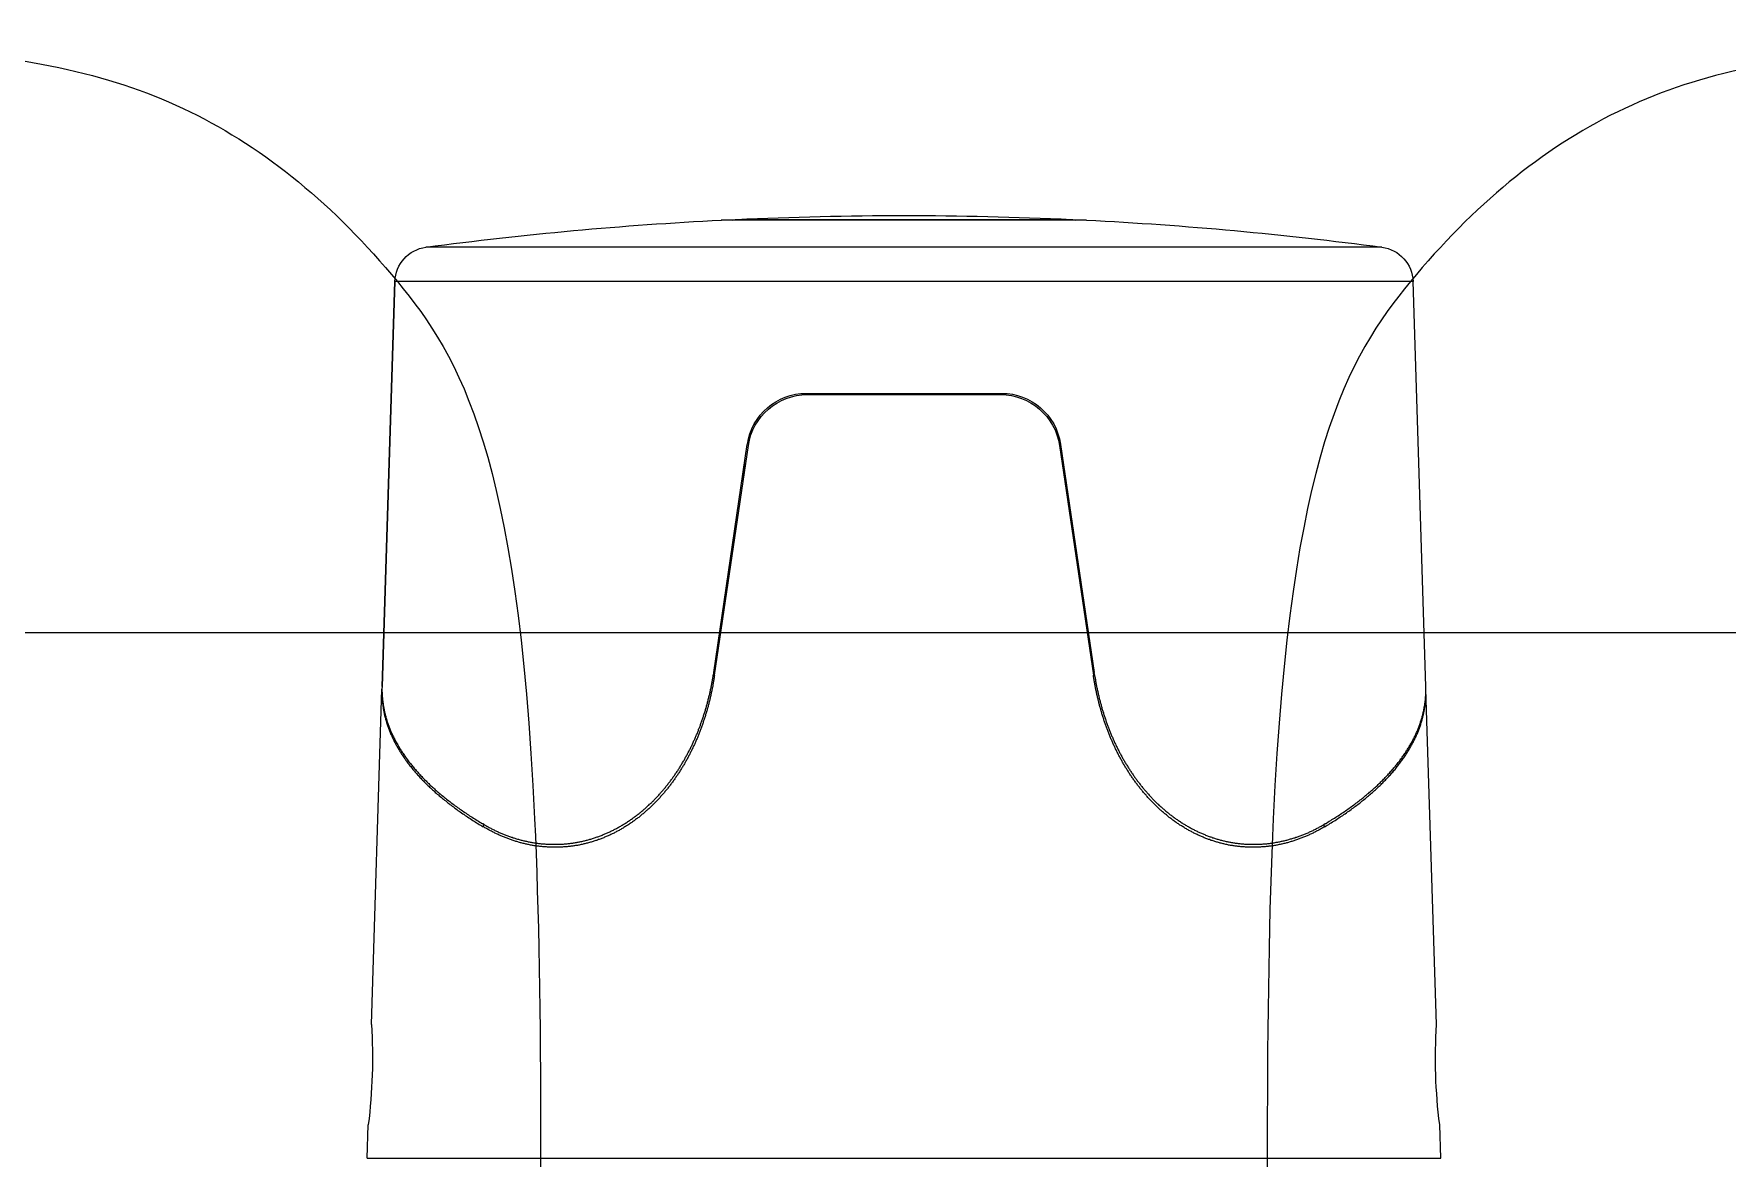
# Model space of a CAD drawing. Header units: millimetres. Extents: x 2213 to 82676, y 1050 to 28650.
# Drawn here: x 32408.5 to 32554.2, y 3542.2 to 3638.9 of the extents above; entities that cross this region are included whole.
import ezdxf

# ---------------------------------------------------------------- set-up
doc = ezdxf.new("R2010")
doc.units = ezdxf.units.MM
doc.header["$LTSCALE"] = 200
doc.linetypes.add('DASHED', pattern=[0.75, 0.5, -0.25])
doc.layers.add('01HAT', color=8, linetype='Continuous')
doc.layers.add('A-FIX', color=5, linetype='Continuous')

# ---------------------------------------------------------------- blocks, each defined once
blk = doc.blocks.new('대변기 정면도')
at = {"linetype": 'Continuous'}
for p, q in [((14968.25, 31435.65), (14999.68, 31435.65)), ((14998.38, 31435.71), (14969.54, 31435.71)), ((14942.83, 31433.32), (15025.1, 31433.32)), ((14939.05, 31395.52), (14940.15, 31430.36)), ((14940.15, 31430.36), (15027.77, 31430.36)), ((15027.77, 31430.36), (15028.87, 31395.52)), ((15028.87, 31395.52), (15027.77, 31430.36)), ((14938.13, 31366.44), (14939.04, 31395.3)), ((15029.79, 31366.44), (15028.88, 31395.3)), ((14937.77, 31354.95), (14937.86, 31357.82)), ((15030.16, 31354.95), (15030.07, 31357.82)), ((15030.16, 31354.95), (14937.77, 31354.95))]:
    blk.add_line(p, q, dxfattribs=at)
at = {"linetype": 'DASHED'}
for p, q in [((14992.36, 31420.75), (14975.56, 31420.75)), ((14992.27, 31420.65), (14975.65, 31420.65)), ((14970.48, 31416.36), (14967.59, 31396.74)), ((14970.57, 31416.26), (14967.66, 31396.5)), ((15000.26, 31396.5), (14997.35, 31416.26)), ((15000.33, 31396.74), (14997.44, 31416.36)), ((14947.76, 31383.46), (14947.79, 31383.68)), ((15020.13, 31383.68), (15020.16, 31383.46))]:
    blk.add_line(p, q, dxfattribs=at)
for points in [[(14970.34, 31414.7), (14970.34, 31414.68), (14970.34, 31414.67), (14970.33, 31414.65), (14970.33, 31414.64), (14970.33, 31414.62), (14970.33, 31414.6), (14970.33, 31414.59), (14970.32, 31414.57), (14970.32, 31414.56), (14970.32, 31414.54), (14970.32, 31414.53), (14970.31, 31414.51), (14970.31, 31414.5), (14970.31, 31414.48), (14970.31, 31414.47), (14970.3, 31414.45), (14970.3, 31414.44), (14970.3, 31414.42), (14970.3, 31414.4), (14970.29, 31414.39), (14970.29, 31414.37), (14970.29, 31414.36), (14970.29, 31414.34), (14970.28, 31414.33), (14970.28, 31414.31), (14970.28, 31414.3), (14970.28, 31414.28), (14970.27, 31414.27), (14970.27, 31414.25), (14970.27, 31414.23), (14970.27, 31414.22), (14970.26, 31414.2), (14970.26, 31414.19), (14970.26, 31414.17), (14970.26, 31414.16), (14970.25, 31414.14), (14970.25, 31414.13), (14970.25, 31414.11), (14970.25, 31414.1), (14970.24, 31414.08), (14970.24, 31414.06), (14970.24, 31414.05), (14970.23, 31414.03), (14970.23, 31414.02), (14970.23, 31414), (14970.23, 31413.99), (14970.22, 31413.97), (14970.22, 31413.96), (14970.22, 31413.94), (14970.22, 31413.92), (14970.21, 31413.91), (14970.21, 31413.89), (14970.21, 31413.88), (14970.2, 31413.86), (14970.2, 31413.85), (14970.2, 31413.83), (14970.2, 31413.82), (14970.19, 31413.8), (14970.19, 31413.79), (14970.19, 31413.77), (14970.18, 31413.75), (14970.18, 31413.74), (14970.18, 31413.72), (14970.18, 31413.71), (14970.17, 31413.69), (14970.17, 31413.68), (14970.17, 31413.66), (14970.16, 31413.65), (14970.16, 31413.63), (14970.16, 31413.61), (14970.15, 31413.6), (14970.15, 31413.58), (14970.15, 31413.57), (14970.15, 31413.55), (14970.14, 31413.54), (14970.14, 31413.52), (14970.14, 31413.51), (14970.13, 31413.49), (14970.13, 31413.47), (14970.13, 31413.46), (14970.12, 31413.44), (14970.12, 31413.43), (14970.12, 31413.41), (14970.11, 31413.4), (14970.11, 31413.38), (14970.11, 31413.37), (14970.1, 31413.35), (14970.1, 31413.33), (14970.1, 31413.32), (14970.09, 31413.3), (14970.09, 31413.29), (14970.09, 31413.27), (14970.09, 31413.26), (14970.08, 31413.24), (14970.08, 31413.23)], [(14997.84, 31413.23), (14997.84, 31413.24), (14997.84, 31413.26), (14997.84, 31413.27), (14997.83, 31413.29), (14997.83, 31413.3), (14997.83, 31413.32), (14997.82, 31413.33), (14997.82, 31413.35), (14997.82, 31413.37), (14997.81, 31413.38), (14997.81, 31413.4), (14997.81, 31413.41), (14997.8, 31413.43), (14997.8, 31413.44), (14997.8, 31413.46), (14997.79, 31413.47), (14997.79, 31413.49), (14997.79, 31413.51), (14997.78, 31413.52), (14997.78, 31413.54), (14997.78, 31413.55), (14997.78, 31413.57), (14997.77, 31413.58), (14997.77, 31413.6), (14997.77, 31413.61), (14997.76, 31413.63), (14997.76, 31413.65), (14997.76, 31413.66), (14997.75, 31413.68), (14997.75, 31413.69), (14997.75, 31413.71), (14997.75, 31413.72), (14997.74, 31413.74), (14997.74, 31413.75), (14997.74, 31413.77), (14997.73, 31413.79), (14997.73, 31413.8), (14997.73, 31413.82), (14997.73, 31413.83), (14997.72, 31413.85), (14997.72, 31413.86), (14997.72, 31413.88), (14997.71, 31413.89), (14997.71, 31413.91), (14997.71, 31413.92), (14997.71, 31413.94), (14997.7, 31413.96), (14997.7, 31413.97), (14997.7, 31413.99), (14997.69, 31414), (14997.69, 31414.02), (14997.69, 31414.03), (14997.69, 31414.05), (14997.68, 31414.06), (14997.68, 31414.08), (14997.68, 31414.1), (14997.68, 31414.11), (14997.67, 31414.13), (14997.67, 31414.14), (14997.67, 31414.16), (14997.67, 31414.17), (14997.66, 31414.19), (14997.66, 31414.2), (14997.66, 31414.22), (14997.65, 31414.23), (14997.65, 31414.25), (14997.65, 31414.27), (14997.65, 31414.28), (14997.64, 31414.3), (14997.64, 31414.31), (14997.64, 31414.33), (14997.64, 31414.34), (14997.63, 31414.36), (14997.63, 31414.37), (14997.63, 31414.39), (14997.63, 31414.4), (14997.62, 31414.42), (14997.62, 31414.44), (14997.62, 31414.45), (14997.62, 31414.47), (14997.61, 31414.48), (14997.61, 31414.5), (14997.61, 31414.51), (14997.61, 31414.53), (14997.61, 31414.54), (14997.6, 31414.56), (14997.6, 31414.57), (14997.6, 31414.59), (14997.6, 31414.6), (14997.59, 31414.62), (14997.59, 31414.64), (14997.59, 31414.65), (14997.59, 31414.67), (14997.58, 31414.68), (14997.58, 31414.7)], [(14947.76, 31383.46), (14947.83, 31383.42), (14947.9, 31383.38), (14947.97, 31383.34), (14948.04, 31383.3), (14948.11, 31383.26), (14948.18, 31383.22), (14948.25, 31383.18), (14948.32, 31383.14), (14948.4, 31383.1), (14948.47, 31383.07), (14948.54, 31383.03), (14948.61, 31382.99), (14948.68, 31382.96), (14948.76, 31382.92), (14948.83, 31382.88), (14948.9, 31382.85), (14948.98, 31382.82), (14949.05, 31382.78), (14949.13, 31382.75), (14949.2, 31382.72), (14949.27, 31382.68), (14949.35, 31382.65), (14949.42, 31382.62), (14949.5, 31382.59), (14949.57, 31382.56), (14949.65, 31382.53), (14949.72, 31382.5), (14949.8, 31382.47), (14949.88, 31382.44), (14949.95, 31382.41), (14950.03, 31382.38), (14950.1, 31382.36), (14950.18, 31382.33), (14950.26, 31382.3), (14950.34, 31382.28), (14950.41, 31382.25), (14950.49, 31382.23), (14950.57, 31382.2), (14950.65, 31382.18), (14950.72, 31382.16), (14950.8, 31382.14), (14950.88, 31382.11), (14950.96, 31382.09), (14951.04, 31382.07), (14951.11, 31382.05), (14951.19, 31382.03), (14951.27, 31382.01), (14951.35, 31381.99), (14951.43, 31381.97), (14951.51, 31381.96), (14951.59, 31381.94), (14951.67, 31381.92), (14951.75, 31381.91), (14951.83, 31381.89), (14951.91, 31381.88), (14951.99, 31381.86), (14952.07, 31381.85), (14952.15, 31381.83), (14952.23, 31381.82), (14952.31, 31381.81), (14952.39, 31381.8), (14952.47, 31381.79), (14952.55, 31381.78), (14952.63, 31381.77), (14952.71, 31381.76), (14952.79, 31381.75), (14952.87, 31381.74), (14952.95, 31381.73), (14953.03, 31381.73), (14953.11, 31381.72), (14953.19, 31381.72), (14953.28, 31381.71), (14953.36, 31381.71), (14953.44, 31381.7), (14953.52, 31381.7), (14953.6, 31381.7), (14953.68, 31381.69), (14953.76, 31381.69), (14953.84, 31381.69), (14953.93, 31381.69), (14954.01, 31381.69), (14954.09, 31381.69), (14954.17, 31381.69), (14954.25, 31381.7), (14954.33, 31381.7), (14954.41, 31381.7), (14954.49, 31381.71), (14954.57, 31381.71), (14954.66, 31381.72), (14954.74, 31381.72), (14954.82, 31381.73), (14954.9, 31381.74), (14954.98, 31381.74), (14955.06, 31381.75), (14955.14, 31381.76), (14955.22, 31381.77), (14955.3, 31381.78), (14955.38, 31381.79), (14955.46, 31381.8), (14955.54, 31381.81), (14955.62, 31381.82), (14955.7, 31381.84), (14955.78, 31381.85), (14955.86, 31381.86), (14955.94, 31381.88), (14956.02, 31381.89), (14956.1, 31381.91), (14956.18, 31381.93), (14956.26, 31381.94), (14956.34, 31381.96), (14956.42, 31381.98), (14956.5, 31382), (14956.58, 31382.02), (14956.66, 31382.04), (14956.74, 31382.06), (14956.82, 31382.08), (14956.89, 31382.1), (14956.97, 31382.12), (14957.05, 31382.14), (14957.13, 31382.17), (14957.21, 31382.19), (14957.28, 31382.22), (14957.36, 31382.24), (14957.44, 31382.27), (14957.51, 31382.29), (14957.59, 31382.32), (14957.67, 31382.35), (14957.74, 31382.37), (14957.82, 31382.4), (14957.9, 31382.43), (14957.97, 31382.46), (14958.05, 31382.49), (14958.12, 31382.52), (14958.2, 31382.55), (14958.27, 31382.58), (14958.35, 31382.61), (14958.42, 31382.65), (14958.5, 31382.68), (14958.57, 31382.71), (14958.65, 31382.75), (14958.72, 31382.78), (14958.79, 31382.82), (14958.87, 31382.85), (14958.94, 31382.89), (14959.01, 31382.92), (14959.08, 31382.96), (14959.16, 31383), (14959.23, 31383.04), (14959.3, 31383.07), (14959.37, 31383.11), (14959.44, 31383.15), (14959.51, 31383.19), (14959.58, 31383.23), (14959.65, 31383.27), (14959.72, 31383.31), (14959.79, 31383.35), (14959.86, 31383.4), (14959.93, 31383.44), (14960, 31383.48), (14960.07, 31383.53), (14960.14, 31383.57), (14960.21, 31383.61), (14960.27, 31383.66), (14960.34, 31383.7), (14960.41, 31383.75), (14960.48, 31383.79), (14960.54, 31383.84), (14960.61, 31383.89), (14960.68, 31383.93), (14960.74, 31383.98), (14960.81, 31384.03), (14960.87, 31384.08), (14960.94, 31384.13), (14961, 31384.17), (14961.07, 31384.22), (14961.13, 31384.27), (14961.2, 31384.32), (14961.26, 31384.37), (14961.32, 31384.43), (14961.38, 31384.48), (14961.45, 31384.53), (14961.51, 31384.58), (14961.57, 31384.63), (14961.63, 31384.69), (14961.7, 31384.74), (14961.76, 31384.79), (14961.82, 31384.85), (14961.88, 31384.9), (14961.94, 31384.95), (14962, 31385.01), (14962.06, 31385.06), (14962.12, 31385.12), (14962.18, 31385.18), (14962.23, 31385.23), (14962.29, 31385.29), (14962.35, 31385.35), (14962.41, 31385.4), (14962.47, 31385.46), (14962.52, 31385.52), (14962.58, 31385.58), (14962.64, 31385.63), (14962.69, 31385.69), (14962.75, 31385.75), (14962.8, 31385.81), (14962.86, 31385.87), (14962.92, 31385.93), (14962.97, 31385.99), (14963.02, 31386.05), (14963.08, 31386.11), (14963.13, 31386.17), (14963.19, 31386.23), (14963.24, 31386.29), (14963.29, 31386.36), (14963.34, 31386.42), (14963.4, 31386.48), (14963.45, 31386.54), (14963.5, 31386.6), (14963.55, 31386.67), (14963.6, 31386.73), (14963.65, 31386.79), (14963.7, 31386.86), (14963.75, 31386.92), (14963.8, 31386.99), (14963.85, 31387.05), (14963.9, 31387.12), (14963.95, 31387.18), (14964, 31387.25), (14964.04, 31387.31), (14964.09, 31387.38), (14964.14, 31387.44), (14964.19, 31387.51), (14964.23, 31387.57), (14964.28, 31387.64), (14964.33, 31387.71), (14964.37, 31387.77), (14964.42, 31387.84), (14964.46, 31387.91), (14964.51, 31387.98), (14964.55, 31388.04), (14964.6, 31388.11), (14964.64, 31388.18), (14964.68, 31388.25), (14964.73, 31388.32), (14964.77, 31388.39), (14964.81, 31388.46), (14964.86, 31388.52), (14964.9, 31388.59), (14964.94, 31388.66), (14964.98, 31388.73), (14965.02, 31388.8), (14965.06, 31388.87), (14965.1, 31388.94), (14965.14, 31389.01), (14965.18, 31389.08), (14965.22, 31389.15), (14965.26, 31389.23), (14965.3, 31389.3), (14965.34, 31389.37), (14965.38, 31389.44), (14965.42, 31389.51), (14965.46, 31389.58), (14965.49, 31389.65), (14965.53, 31389.73), (14965.57, 31389.8), (14965.6, 31389.87), (14965.64, 31389.94), (14965.68, 31390.02), (14965.71, 31390.09), (14965.75, 31390.16), (14965.78, 31390.24), (14965.82, 31390.31), (14965.85, 31390.38), (14965.89, 31390.46), (14965.92, 31390.53), (14965.95, 31390.6), (14965.99, 31390.68), (14966.02, 31390.75), (14966.05, 31390.82), (14966.08, 31390.9), (14966.12, 31390.97), (14966.15, 31391.05), (14966.18, 31391.12), (14966.21, 31391.2), (14966.24, 31391.27), (14966.27, 31391.35), (14966.3, 31391.42), (14966.33, 31391.5), (14966.36, 31391.57), (14966.39, 31391.65), (14966.42, 31391.73), (14966.45, 31391.8), (14966.48, 31391.88), (14966.51, 31391.95), (14966.54, 31392.03), (14966.56, 31392.11), (14966.59, 31392.18), (14966.62, 31392.26), (14966.64, 31392.33), (14966.67, 31392.41), (14966.7, 31392.49), (14966.72, 31392.56), (14966.75, 31392.64), (14966.77, 31392.72), (14966.8, 31392.8), (14966.82, 31392.87), (14966.85, 31392.95), (14966.87, 31393.03), (14966.9, 31393.11), (14966.92, 31393.18), (14966.94, 31393.26), (14966.97, 31393.34), (14966.99, 31393.42), (14967.01, 31393.49), (14967.03, 31393.57), (14967.06, 31393.65), (14967.08, 31393.73), (14967.1, 31393.81), (14967.12, 31393.88), (14967.14, 31393.96), (14967.16, 31394.04), (14967.18, 31394.12), (14967.2, 31394.2), (14967.22, 31394.28), (14967.24, 31394.36), (14967.26, 31394.44), (14967.28, 31394.51), (14967.3, 31394.59), (14967.32, 31394.67), (14967.33, 31394.75), (14967.35, 31394.83), (14967.37, 31394.91), (14967.39, 31394.99), (14967.4, 31395.07), (14967.42, 31395.15), (14967.44, 31395.23), (14967.45, 31395.31), (14967.47, 31395.39), (14967.48, 31395.46), (14967.5, 31395.54), (14967.51, 31395.62), (14967.53, 31395.7), (14967.54, 31395.78), (14967.56, 31395.86), (14967.57, 31395.94), (14967.58, 31396.02), (14967.6, 31396.1), (14967.61, 31396.18), (14967.62, 31396.26), (14967.64, 31396.34), (14967.65, 31396.42), (14967.66, 31396.5)], [(14967.56, 31396.53), (14967.55, 31396.45), (14967.53, 31396.37), (14967.52, 31396.29), (14967.51, 31396.21), (14967.49, 31396.13), (14967.48, 31396.05), (14967.47, 31395.98), (14967.45, 31395.9), (14967.44, 31395.82), (14967.42, 31395.74), (14967.41, 31395.66), (14967.39, 31395.58), (14967.38, 31395.5), (14967.36, 31395.43), (14967.34, 31395.35), (14967.33, 31395.27), (14967.31, 31395.19), (14967.29, 31395.11), (14967.28, 31395.04), (14967.26, 31394.96), (14967.24, 31394.88), (14967.22, 31394.8), (14967.2, 31394.72), (14967.19, 31394.65), (14967.17, 31394.57), (14967.15, 31394.49), (14967.13, 31394.41), (14967.11, 31394.34), (14967.09, 31394.26), (14967.07, 31394.18), (14967.05, 31394.1), (14967.03, 31394.03), (14967, 31393.95), (14966.98, 31393.87), (14966.96, 31393.8), (14966.94, 31393.72), (14966.92, 31393.64), (14966.89, 31393.56), (14966.87, 31393.49), (14966.85, 31393.41), (14966.83, 31393.34), (14966.8, 31393.26), (14966.78, 31393.18), (14966.75, 31393.11), (14966.73, 31393.03), (14966.7, 31392.95), (14966.68, 31392.88), (14966.65, 31392.8), (14966.63, 31392.73), (14966.6, 31392.65), (14966.58, 31392.58), (14966.55, 31392.5), (14966.52, 31392.42), (14966.5, 31392.35), (14966.47, 31392.27), (14966.44, 31392.2), (14966.41, 31392.12), (14966.39, 31392.05), (14966.36, 31391.97), (14966.33, 31391.9), (14966.3, 31391.82), (14966.27, 31391.75), (14966.24, 31391.68), (14966.21, 31391.6), (14966.18, 31391.53), (14966.15, 31391.45), (14966.12, 31391.38), (14966.09, 31391.31), (14966.06, 31391.23), (14966.02, 31391.16), (14965.99, 31391.09), (14965.96, 31391.01), (14965.93, 31390.94), (14965.9, 31390.87), (14965.86, 31390.79), (14965.83, 31390.72), (14965.8, 31390.65), (14965.76, 31390.58), (14965.73, 31390.5), (14965.69, 31390.43), (14965.66, 31390.36), (14965.62, 31390.29), (14965.59, 31390.22), (14965.55, 31390.14), (14965.52, 31390.07), (14965.48, 31390), (14965.44, 31389.93), (14965.41, 31389.86), (14965.37, 31389.79), (14965.33, 31389.72), (14965.29, 31389.65), (14965.26, 31389.58), (14965.22, 31389.51), (14965.18, 31389.44), (14965.14, 31389.37), (14965.1, 31389.3), (14965.06, 31389.23), (14965.02, 31389.16), (14964.98, 31389.09), (14964.94, 31389.02), (14964.9, 31388.95), (14964.86, 31388.88), (14964.82, 31388.81), (14964.78, 31388.75), (14964.73, 31388.68), (14964.69, 31388.61), (14964.65, 31388.54), (14964.61, 31388.48), (14964.56, 31388.41), (14964.52, 31388.34), (14964.48, 31388.27), (14964.43, 31388.21), (14964.39, 31388.14), (14964.34, 31388.07), (14964.3, 31388.01), (14964.25, 31387.94), (14964.21, 31387.88), (14964.16, 31387.81), (14964.11, 31387.74), (14964.07, 31387.68), (14964.02, 31387.61), (14963.97, 31387.55), (14963.93, 31387.49), (14963.88, 31387.42), (14963.83, 31387.36), (14963.78, 31387.29), (14963.73, 31387.23), (14963.69, 31387.17), (14963.64, 31387.1), (14963.59, 31387.04), (14963.54, 31386.98), (14963.49, 31386.92), (14963.44, 31386.85), (14963.39, 31386.79), (14963.33, 31386.73), (14963.28, 31386.67), (14963.23, 31386.61), (14963.18, 31386.55), (14963.13, 31386.49), (14963.07, 31386.43), (14963.02, 31386.37), (14962.97, 31386.31), (14962.91, 31386.25), (14962.86, 31386.19), (14962.81, 31386.13), (14962.75, 31386.07), (14962.7, 31386.01), (14962.64, 31385.95), (14962.59, 31385.9), (14962.53, 31385.84), (14962.48, 31385.78), (14962.42, 31385.72), (14962.36, 31385.67), (14962.31, 31385.61), (14962.25, 31385.55), (14962.19, 31385.5), (14962.13, 31385.44), (14962.08, 31385.39), (14962.02, 31385.33), (14961.96, 31385.28), (14961.9, 31385.23), (14961.84, 31385.17), (14961.78, 31385.12), (14961.72, 31385.06), (14961.66, 31385.01), (14961.6, 31384.96), (14961.54, 31384.91), (14961.48, 31384.86), (14961.42, 31384.8), (14961.35, 31384.75), (14961.29, 31384.7), (14961.23, 31384.65), (14961.17, 31384.6), (14961.11, 31384.55), (14961.04, 31384.5), (14960.98, 31384.45), (14960.92, 31384.4), (14960.85, 31384.36), (14960.79, 31384.31), (14960.72, 31384.26), (14960.66, 31384.21), (14960.59, 31384.17), (14960.53, 31384.12), (14960.46, 31384.08), (14960.4, 31384.03), (14960.33, 31383.99), (14960.26, 31383.94), (14960.2, 31383.9), (14960.13, 31383.85), (14960.06, 31383.81), (14959.99, 31383.77), (14959.93, 31383.72), (14959.86, 31383.68), (14959.79, 31383.64), (14959.72, 31383.6), (14959.65, 31383.56), (14959.58, 31383.52), (14959.51, 31383.48), (14959.44, 31383.44), (14959.37, 31383.4), (14959.3, 31383.36), (14959.23, 31383.32), (14959.16, 31383.28), (14959.09, 31383.25), (14959.02, 31383.21), (14958.95, 31383.17), (14958.88, 31383.14), (14958.81, 31383.1), (14958.73, 31383.07), (14958.66, 31383.03), (14958.59, 31383), (14958.52, 31382.97), (14958.44, 31382.93), (14958.37, 31382.9), (14958.3, 31382.87), (14958.22, 31382.84), (14958.15, 31382.81), (14958.07, 31382.78), (14958, 31382.75), (14957.93, 31382.72), (14957.85, 31382.69), (14957.78, 31382.66), (14957.7, 31382.63), (14957.62, 31382.6), (14957.55, 31382.58), (14957.47, 31382.55), (14957.4, 31382.52), (14957.32, 31382.5), (14957.25, 31382.47), (14957.17, 31382.45), (14957.09, 31382.43), (14957.02, 31382.4), (14956.94, 31382.38), (14956.86, 31382.36), (14956.79, 31382.34), (14956.71, 31382.32), (14956.63, 31382.3), (14956.55, 31382.28), (14956.47, 31382.26), (14956.4, 31382.24), (14956.32, 31382.22), (14956.24, 31382.2), (14956.16, 31382.19), (14956.08, 31382.17), (14956.01, 31382.15), (14955.93, 31382.14), (14955.85, 31382.12), (14955.77, 31382.11), (14955.69, 31382.1), (14955.61, 31382.08), (14955.53, 31382.07), (14955.45, 31382.06), (14955.37, 31382.05), (14955.29, 31382.04), (14955.21, 31382.03), (14955.13, 31382.02), (14955.06, 31382.01), (14954.98, 31382), (14954.9, 31381.99), (14954.82, 31381.99), (14954.74, 31381.98), (14954.66, 31381.97), (14954.58, 31381.97), (14954.5, 31381.96), (14954.42, 31381.96), (14954.34, 31381.96), (14954.26, 31381.95), (14954.18, 31381.95), (14954.1, 31381.95), (14954.02, 31381.95), (14953.94, 31381.95), (14953.86, 31381.95), (14953.78, 31381.95), (14953.7, 31381.95), (14953.62, 31381.95), (14953.54, 31381.95), (14953.46, 31381.95), (14953.38, 31381.96), (14953.3, 31381.96), (14953.22, 31381.97), (14953.14, 31381.97), (14953.06, 31381.98), (14952.98, 31381.98), (14952.9, 31381.99), (14952.82, 31382), (14952.74, 31382), (14952.66, 31382.01), (14952.58, 31382.02), (14952.5, 31382.03), (14952.42, 31382.04), (14952.34, 31382.05), (14952.26, 31382.06), (14952.18, 31382.08), (14952.1, 31382.09), (14952.02, 31382.1), (14951.94, 31382.12), (14951.87, 31382.13), (14951.79, 31382.14), (14951.71, 31382.16), (14951.63, 31382.17), (14951.55, 31382.19), (14951.47, 31382.21), (14951.4, 31382.23), (14951.32, 31382.24), (14951.24, 31382.26), (14951.16, 31382.28), (14951.08, 31382.3), (14951.01, 31382.32), (14950.93, 31382.34), (14950.85, 31382.36), (14950.77, 31382.38), (14950.7, 31382.41), (14950.62, 31382.43), (14950.54, 31382.45), (14950.47, 31382.48), (14950.39, 31382.5), (14950.32, 31382.52), (14950.24, 31382.55), (14950.16, 31382.57), (14950.09, 31382.6), (14950.01, 31382.63), (14949.94, 31382.65), (14949.86, 31382.68), (14949.79, 31382.71), (14949.71, 31382.74), (14949.64, 31382.77), (14949.56, 31382.8), (14949.49, 31382.83), (14949.41, 31382.86), (14949.34, 31382.89), (14949.27, 31382.92), (14949.19, 31382.95), (14949.12, 31382.98), (14949.05, 31383.02), (14948.98, 31383.05), (14948.9, 31383.08), (14948.83, 31383.12), (14948.76, 31383.15), (14948.69, 31383.19), (14948.61, 31383.22), (14948.54, 31383.26), (14948.47, 31383.3), (14948.4, 31383.33), (14948.33, 31383.37), (14948.26, 31383.41), (14948.19, 31383.44), (14948.12, 31383.48), (14948.05, 31383.52), (14947.98, 31383.56), (14947.91, 31383.6), (14947.84, 31383.64)], [(15000.26, 31396.5), (15000.28, 31396.42), (15000.29, 31396.34), (15000.3, 31396.26), (15000.31, 31396.18), (15000.33, 31396.1), (15000.34, 31396.02), (15000.35, 31395.94), (15000.37, 31395.86), (15000.38, 31395.78), (15000.4, 31395.7), (15000.41, 31395.62), (15000.42, 31395.54), (15000.44, 31395.46), (15000.46, 31395.39), (15000.47, 31395.31), (15000.49, 31395.23), (15000.5, 31395.15), (15000.52, 31395.07), (15000.54, 31394.99), (15000.55, 31394.91), (15000.57, 31394.83), (15000.59, 31394.75), (15000.61, 31394.67), (15000.63, 31394.59), (15000.64, 31394.51), (15000.66, 31394.44), (15000.68, 31394.36), (15000.7, 31394.28), (15000.72, 31394.2), (15000.74, 31394.12), (15000.76, 31394.04), (15000.78, 31393.96), (15000.8, 31393.88), (15000.82, 31393.81), (15000.85, 31393.73), (15000.87, 31393.65), (15000.89, 31393.57), (15000.91, 31393.49), (15000.93, 31393.42), (15000.96, 31393.34), (15000.98, 31393.26), (15001, 31393.18), (15001.03, 31393.11), (15001.05, 31393.03), (15001.07, 31392.95), (15001.1, 31392.87), (15001.12, 31392.8), (15001.15, 31392.72), (15001.17, 31392.64), (15001.2, 31392.56), (15001.23, 31392.49), (15001.25, 31392.41), (15001.28, 31392.33), (15001.31, 31392.26), (15001.33, 31392.18), (15001.36, 31392.11), (15001.39, 31392.03), (15001.42, 31391.95), (15001.44, 31391.88), (15001.47, 31391.8), (15001.5, 31391.73), (15001.53, 31391.65), (15001.56, 31391.57), (15001.59, 31391.5), (15001.62, 31391.42), (15001.65, 31391.35), (15001.68, 31391.27), (15001.71, 31391.2), (15001.74, 31391.12), (15001.77, 31391.05), (15001.81, 31390.97), (15001.84, 31390.9), (15001.87, 31390.83), (15001.9, 31390.75), (15001.94, 31390.68), (15001.97, 31390.6), (15002, 31390.53), (15002.04, 31390.46), (15002.07, 31390.38), (15002.11, 31390.31), (15002.14, 31390.24), (15002.18, 31390.16), (15002.21, 31390.09), (15002.25, 31390.02), (15002.28, 31389.94), (15002.32, 31389.87), (15002.36, 31389.8), (15002.39, 31389.73), (15002.43, 31389.65), (15002.47, 31389.58), (15002.51, 31389.51), (15002.54, 31389.44), (15002.58, 31389.37), (15002.62, 31389.3), (15002.66, 31389.23), (15002.7, 31389.15), (15002.74, 31389.08), (15002.78, 31389.01), (15002.82, 31388.94), (15002.86, 31388.87), (15002.9, 31388.8), (15002.94, 31388.73), (15002.98, 31388.66), (15003.03, 31388.59), (15003.07, 31388.52), (15003.11, 31388.46), (15003.15, 31388.39), (15003.2, 31388.32), (15003.24, 31388.25), (15003.28, 31388.18), (15003.33, 31388.11), (15003.37, 31388.04), (15003.42, 31387.98), (15003.46, 31387.91), (15003.51, 31387.84), (15003.55, 31387.77), (15003.6, 31387.71), (15003.64, 31387.64), (15003.69, 31387.57), (15003.74, 31387.51), (15003.78, 31387.44), (15003.83, 31387.38), (15003.88, 31387.31), (15003.93, 31387.25), (15003.98, 31387.18), (15004.02, 31387.12), (15004.07, 31387.05), (15004.12, 31386.99), (15004.17, 31386.92), (15004.22, 31386.86), (15004.27, 31386.79), (15004.32, 31386.73), (15004.37, 31386.67), (15004.42, 31386.6), (15004.48, 31386.54), (15004.53, 31386.48), (15004.58, 31386.42), (15004.63, 31386.36), (15004.69, 31386.29), (15004.74, 31386.23), (15004.79, 31386.17), (15004.85, 31386.11), (15004.9, 31386.05), (15004.95, 31385.99), (15005.01, 31385.93), (15005.06, 31385.87), (15005.12, 31385.81), (15005.17, 31385.75), (15005.23, 31385.69), (15005.29, 31385.63), (15005.34, 31385.58), (15005.4, 31385.52), (15005.46, 31385.46), (15005.51, 31385.4), (15005.57, 31385.35), (15005.63, 31385.29), (15005.69, 31385.23), (15005.75, 31385.18), (15005.81, 31385.12), (15005.87, 31385.06), (15005.93, 31385.01), (15005.99, 31384.95), (15006.05, 31384.9), (15006.11, 31384.85), (15006.17, 31384.79), (15006.23, 31384.74), (15006.29, 31384.69), (15006.35, 31384.63), (15006.41, 31384.58), (15006.48, 31384.53), (15006.54, 31384.48), (15006.6, 31384.43), (15006.67, 31384.37), (15006.73, 31384.32), (15006.79, 31384.27), (15006.86, 31384.22), (15006.92, 31384.17), (15006.99, 31384.13), (15007.05, 31384.08), (15007.12, 31384.03), (15007.18, 31383.98), (15007.25, 31383.93), (15007.31, 31383.89), (15007.38, 31383.84), (15007.45, 31383.79), (15007.51, 31383.75), (15007.58, 31383.7), (15007.65, 31383.66), (15007.72, 31383.61), (15007.79, 31383.57), (15007.85, 31383.53), (15007.92, 31383.48), (15007.99, 31383.44), (15008.06, 31383.4), (15008.13, 31383.35), (15008.2, 31383.31), (15008.27, 31383.27), (15008.34, 31383.23), (15008.41, 31383.19), (15008.48, 31383.15), (15008.55, 31383.11), (15008.62, 31383.07), (15008.7, 31383.04), (15008.77, 31383), (15008.84, 31382.96), (15008.91, 31382.92), (15008.99, 31382.89), (15009.06, 31382.85), (15009.13, 31382.82), (15009.2, 31382.78), (15009.28, 31382.75), (15009.35, 31382.71), (15009.43, 31382.68), (15009.5, 31382.65), (15009.58, 31382.61), (15009.65, 31382.58), (15009.73, 31382.55), (15009.8, 31382.52), (15009.88, 31382.49), (15009.95, 31382.46), (15010.03, 31382.43), (15010.1, 31382.4), (15010.18, 31382.37), (15010.26, 31382.35), (15010.33, 31382.32), (15010.41, 31382.29), (15010.49, 31382.27), (15010.56, 31382.24), (15010.64, 31382.22), (15010.72, 31382.19), (15010.8, 31382.17), (15010.87, 31382.14), (15010.95, 31382.12), (15011.03, 31382.1), (15011.11, 31382.08), (15011.19, 31382.06), (15011.27, 31382.04), (15011.34, 31382.02), (15011.42, 31382), (15011.5, 31381.98), (15011.58, 31381.96), (15011.66, 31381.94), (15011.74, 31381.93), (15011.82, 31381.91), (15011.9, 31381.89), (15011.98, 31381.88), (15012.06, 31381.86), (15012.14, 31381.85), (15012.22, 31381.84), (15012.3, 31381.82), (15012.38, 31381.81), (15012.46, 31381.8), (15012.54, 31381.79), (15012.62, 31381.78), (15012.7, 31381.77), (15012.78, 31381.76), (15012.86, 31381.75), (15012.94, 31381.74), (15013.02, 31381.74), (15013.11, 31381.73), (15013.19, 31381.72), (15013.27, 31381.72), (15013.35, 31381.71), (15013.43, 31381.71), (15013.51, 31381.7), (15013.59, 31381.7), (15013.67, 31381.7), (15013.75, 31381.69), (15013.84, 31381.69), (15013.92, 31381.69), (15014, 31381.69), (15014.08, 31381.69), (15014.16, 31381.69), (15014.24, 31381.69), (15014.32, 31381.7), (15014.4, 31381.7), (15014.49, 31381.7), (15014.57, 31381.71), (15014.65, 31381.71), (15014.73, 31381.72), (15014.81, 31381.72), (15014.89, 31381.73), (15014.97, 31381.73), (15015.05, 31381.74), (15015.13, 31381.75), (15015.21, 31381.76), (15015.29, 31381.77), (15015.38, 31381.78), (15015.46, 31381.79), (15015.54, 31381.8), (15015.62, 31381.81), (15015.7, 31381.82), (15015.78, 31381.83), (15015.86, 31381.85), (15015.94, 31381.86), (15016.02, 31381.88), (15016.1, 31381.89), (15016.18, 31381.91), (15016.26, 31381.92), (15016.34, 31381.94), (15016.41, 31381.96), (15016.49, 31381.97), (15016.57, 31381.99), (15016.65, 31382.01), (15016.73, 31382.03), (15016.81, 31382.05), (15016.89, 31382.07), (15016.97, 31382.09), (15017.04, 31382.11), (15017.12, 31382.14), (15017.2, 31382.16), (15017.28, 31382.18), (15017.36, 31382.2), (15017.43, 31382.23), (15017.51, 31382.25), (15017.59, 31382.28), (15017.67, 31382.3), (15017.74, 31382.33), (15017.82, 31382.36), (15017.9, 31382.38), (15017.97, 31382.41), (15018.05, 31382.44), (15018.12, 31382.47), (15018.2, 31382.5), (15018.27, 31382.53), (15018.35, 31382.56), (15018.43, 31382.59), (15018.5, 31382.62), (15018.57, 31382.65), (15018.65, 31382.68), (15018.72, 31382.72), (15018.8, 31382.75), (15018.87, 31382.78), (15018.95, 31382.82), (15019.02, 31382.85), (15019.09, 31382.88), (15019.17, 31382.92), (15019.24, 31382.96), (15019.31, 31382.99), (15019.38, 31383.03), (15019.46, 31383.07), (15019.53, 31383.1), (15019.6, 31383.14), (15019.67, 31383.18), (15019.74, 31383.22), (15019.81, 31383.26), (15019.88, 31383.3), (15019.95, 31383.34), (15020.02, 31383.38), (15020.09, 31383.42), (15020.16, 31383.46)], [(15020.08, 31383.64), (15020.01, 31383.6), (15019.94, 31383.56), (15019.87, 31383.52), (15019.8, 31383.48), (15019.73, 31383.44), (15019.66, 31383.4), (15019.59, 31383.37), (15019.52, 31383.33), (15019.45, 31383.29), (15019.38, 31383.26), (15019.3, 31383.22), (15019.23, 31383.19), (15019.16, 31383.15), (15019.09, 31383.12), (15019.02, 31383.08), (15018.94, 31383.05), (15018.87, 31383.02), (15018.8, 31382.98), (15018.72, 31382.95), (15018.65, 31382.92), (15018.58, 31382.89), (15018.5, 31382.86), (15018.43, 31382.83), (15018.36, 31382.8), (15018.28, 31382.77), (15018.21, 31382.74), (15018.13, 31382.71), (15018.06, 31382.68), (15017.98, 31382.65), (15017.91, 31382.63), (15017.83, 31382.6), (15017.76, 31382.57), (15017.68, 31382.55), (15017.6, 31382.52), (15017.53, 31382.5), (15017.45, 31382.47), (15017.38, 31382.45), (15017.3, 31382.43), (15017.22, 31382.4), (15017.14, 31382.38), (15017.07, 31382.36), (15016.99, 31382.34), (15016.91, 31382.32), (15016.84, 31382.3), (15016.76, 31382.28), (15016.68, 31382.26), (15016.6, 31382.24), (15016.52, 31382.22), (15016.45, 31382.21), (15016.37, 31382.19), (15016.29, 31382.17), (15016.21, 31382.16), (15016.13, 31382.14), (15016.05, 31382.13), (15015.98, 31382.11), (15015.9, 31382.1), (15015.82, 31382.09), (15015.74, 31382.08), (15015.66, 31382.06), (15015.58, 31382.05), (15015.5, 31382.04), (15015.42, 31382.03), (15015.34, 31382.02), (15015.26, 31382.01), (15015.18, 31382), (15015.1, 31382), (15015.02, 31381.99), (15014.94, 31381.98), (15014.86, 31381.98), (15014.78, 31381.97), (15014.7, 31381.96), (15014.62, 31381.96), (15014.54, 31381.96), (15014.46, 31381.95), (15014.38, 31381.95), (15014.3, 31381.95), (15014.22, 31381.95), (15014.14, 31381.95), (15014.06, 31381.95), (15013.98, 31381.95), (15013.9, 31381.95), (15013.82, 31381.95), (15013.74, 31381.95), (15013.66, 31381.95), (15013.58, 31381.96), (15013.5, 31381.96), (15013.42, 31381.96), (15013.34, 31381.97), (15013.26, 31381.97), (15013.18, 31381.98), (15013.1, 31381.99), (15013.02, 31381.99), (15012.94, 31382), (15012.87, 31382.01), (15012.79, 31382.02), (15012.71, 31382.03), (15012.63, 31382.04), (15012.55, 31382.05), (15012.47, 31382.06), (15012.39, 31382.07), (15012.31, 31382.08), (15012.23, 31382.1), (15012.15, 31382.11), (15012.07, 31382.12), (15011.99, 31382.14), (15011.92, 31382.15), (15011.84, 31382.17), (15011.76, 31382.19), (15011.68, 31382.2), (15011.6, 31382.22), (15011.52, 31382.24), (15011.45, 31382.26), (15011.37, 31382.28), (15011.29, 31382.3), (15011.21, 31382.32), (15011.14, 31382.34), (15011.06, 31382.36), (15010.98, 31382.38), (15010.91, 31382.4), (15010.83, 31382.43), (15010.75, 31382.45), (15010.68, 31382.48), (15010.6, 31382.5), (15010.52, 31382.53), (15010.45, 31382.55), (15010.37, 31382.58), (15010.3, 31382.6), (15010.22, 31382.63), (15010.15, 31382.66), (15010.07, 31382.69), (15010, 31382.72), (15009.92, 31382.75), (15009.85, 31382.78), (15009.77, 31382.81), (15009.7, 31382.84), (15009.63, 31382.87), (15009.55, 31382.9), (15009.48, 31382.93), (15009.41, 31382.97), (15009.33, 31383), (15009.26, 31383.03), (15009.19, 31383.07), (15009.12, 31383.1), (15009.04, 31383.14), (15008.97, 31383.17), (15008.9, 31383.21), (15008.83, 31383.25), (15008.76, 31383.29), (15008.69, 31383.32), (15008.62, 31383.36), (15008.55, 31383.4), (15008.48, 31383.44), (15008.41, 31383.48), (15008.34, 31383.52), (15008.27, 31383.56), (15008.2, 31383.6), (15008.13, 31383.64), (15008.06, 31383.68), (15008, 31383.72), (15007.93, 31383.77), (15007.86, 31383.81), (15007.79, 31383.85), (15007.73, 31383.9), (15007.66, 31383.94), (15007.59, 31383.99), (15007.53, 31384.03), (15007.46, 31384.08), (15007.4, 31384.12), (15007.33, 31384.17), (15007.26, 31384.22), (15007.2, 31384.26), (15007.14, 31384.31), (15007.07, 31384.36), (15007.01, 31384.41), (15006.94, 31384.45), (15006.88, 31384.5), (15006.82, 31384.55), (15006.75, 31384.6), (15006.69, 31384.65), (15006.63, 31384.7), (15006.57, 31384.75), (15006.51, 31384.8), (15006.44, 31384.86), (15006.38, 31384.91), (15006.32, 31384.96), (15006.26, 31385.01), (15006.2, 31385.07), (15006.14, 31385.12), (15006.08, 31385.17), (15006.02, 31385.23), (15005.96, 31385.28), (15005.91, 31385.33), (15005.85, 31385.39), (15005.79, 31385.44), (15005.73, 31385.5), (15005.67, 31385.56), (15005.62, 31385.61), (15005.56, 31385.67), (15005.5, 31385.72), (15005.45, 31385.78), (15005.39, 31385.84), (15005.34, 31385.9), (15005.28, 31385.95), (15005.23, 31386.01), (15005.17, 31386.07), (15005.12, 31386.13), (15005.06, 31386.19), (15005.01, 31386.25), (15004.95, 31386.31), (15004.9, 31386.37), (15004.85, 31386.43), (15004.8, 31386.49), (15004.74, 31386.55), (15004.69, 31386.61), (15004.64, 31386.67), (15004.59, 31386.73), (15004.54, 31386.79), (15004.49, 31386.85), (15004.44, 31386.92), (15004.39, 31386.98), (15004.34, 31387.04), (15004.29, 31387.1), (15004.24, 31387.17), (15004.19, 31387.23), (15004.14, 31387.29), (15004.09, 31387.36), (15004.04, 31387.42), (15004, 31387.49), (15003.95, 31387.55), (15003.9, 31387.62), (15003.86, 31387.68), (15003.81, 31387.75), (15003.76, 31387.81), (15003.72, 31387.88), (15003.67, 31387.94), (15003.63, 31388.01), (15003.58, 31388.07), (15003.54, 31388.14), (15003.49, 31388.21), (15003.45, 31388.27), (15003.4, 31388.34), (15003.36, 31388.41), (15003.32, 31388.48), (15003.27, 31388.54), (15003.23, 31388.61), (15003.19, 31388.68), (15003.15, 31388.75), (15003.11, 31388.81), (15003.07, 31388.88), (15003.02, 31388.95), (15002.98, 31389.02), (15002.94, 31389.09), (15002.9, 31389.16), (15002.86, 31389.23), (15002.82, 31389.3), (15002.78, 31389.37), (15002.75, 31389.44), (15002.71, 31389.51), (15002.67, 31389.58), (15002.63, 31389.65), (15002.59, 31389.72), (15002.55, 31389.79), (15002.52, 31389.86), (15002.48, 31389.93), (15002.44, 31390), (15002.41, 31390.07), (15002.37, 31390.14), (15002.34, 31390.22), (15002.3, 31390.29), (15002.27, 31390.36), (15002.23, 31390.43), (15002.2, 31390.5), (15002.16, 31390.58), (15002.13, 31390.65), (15002.09, 31390.72), (15002.06, 31390.79), (15002.03, 31390.87), (15002, 31390.94), (15001.96, 31391.01), (15001.93, 31391.08), (15001.9, 31391.16), (15001.87, 31391.23), (15001.84, 31391.31), (15001.81, 31391.38), (15001.77, 31391.45), (15001.74, 31391.53), (15001.71, 31391.6), (15001.68, 31391.67), (15001.65, 31391.75), (15001.63, 31391.82), (15001.6, 31391.9), (15001.57, 31391.97), (15001.54, 31392.05), (15001.51, 31392.12), (15001.48, 31392.2), (15001.46, 31392.27), (15001.43, 31392.35), (15001.4, 31392.42), (15001.37, 31392.5), (15001.35, 31392.57), (15001.32, 31392.65), (15001.3, 31392.72), (15001.27, 31392.8), (15001.24, 31392.88), (15001.22, 31392.95), (15001.2, 31393.03), (15001.17, 31393.1), (15001.15, 31393.18), (15001.12, 31393.26), (15001.1, 31393.33), (15001.08, 31393.41), (15001.05, 31393.49), (15001.03, 31393.56), (15001.01, 31393.64), (15000.98, 31393.72), (15000.96, 31393.79), (15000.94, 31393.87), (15000.92, 31393.95), (15000.9, 31394.02), (15000.88, 31394.1), (15000.86, 31394.18), (15000.84, 31394.26), (15000.82, 31394.33), (15000.8, 31394.41), (15000.78, 31394.49), (15000.76, 31394.57), (15000.74, 31394.64), (15000.72, 31394.72), (15000.7, 31394.8), (15000.68, 31394.88), (15000.67, 31394.96), (15000.65, 31395.03), (15000.63, 31395.11), (15000.61, 31395.19), (15000.6, 31395.27), (15000.58, 31395.35), (15000.56, 31395.42), (15000.55, 31395.5), (15000.53, 31395.58), (15000.52, 31395.66), (15000.5, 31395.74), (15000.49, 31395.82), (15000.47, 31395.89), (15000.46, 31395.97), (15000.44, 31396.05), (15000.43, 31396.13), (15000.42, 31396.21), (15000.4, 31396.29), (15000.39, 31396.37), (15000.38, 31396.44), (15000.37, 31396.52)], [(14947.76, 31383.46), (14947.64, 31383.53), (14947.53, 31383.6), (14947.41, 31383.66), (14947.3, 31383.73), (14947.19, 31383.8), (14947.08, 31383.87), (14946.96, 31383.94), (14946.85, 31384.01), (14946.74, 31384.08), (14946.63, 31384.16), (14946.53, 31384.23), (14946.42, 31384.3), (14946.31, 31384.37), (14946.2, 31384.44), (14946.1, 31384.51), (14946, 31384.58), (14945.89, 31384.65), (14945.79, 31384.73), (14945.69, 31384.8), (14945.58, 31384.87), (14945.48, 31384.94), (14945.38, 31385.02), (14945.28, 31385.09), (14945.19, 31385.16), (14945.09, 31385.23), (14944.99, 31385.31), (14944.9, 31385.38), (14944.8, 31385.45), (14944.71, 31385.53), (14944.61, 31385.6), (14944.52, 31385.68), (14944.43, 31385.75), (14944.34, 31385.82), (14944.24, 31385.9), (14944.15, 31385.97), (14944.07, 31386.05), (14943.98, 31386.12), (14943.89, 31386.2), (14943.8, 31386.27), (14943.72, 31386.34), (14943.63, 31386.42), (14943.55, 31386.5), (14943.47, 31386.57), (14943.38, 31386.65), (14943.3, 31386.72), (14943.22, 31386.8), (14943.14, 31386.87), (14943.06, 31386.95), (14942.98, 31387.02), (14942.9, 31387.1), (14942.83, 31387.18), (14942.75, 31387.25), (14942.68, 31387.33), (14942.6, 31387.4), (14942.53, 31387.48), (14942.45, 31387.56), (14942.38, 31387.63), (14942.31, 31387.71), (14942.24, 31387.79), (14942.17, 31387.86), (14942.1, 31387.94), (14942.03, 31388.02), (14941.97, 31388.09), (14941.9, 31388.17), (14941.83, 31388.25), (14941.77, 31388.32), (14941.7, 31388.4), (14941.64, 31388.48), (14941.58, 31388.55), (14941.52, 31388.63), (14941.45, 31388.71), (14941.39, 31388.78), (14941.34, 31388.86), (14941.28, 31388.94), (14941.22, 31389.02), (14941.16, 31389.09), (14941.11, 31389.17), (14941.05, 31389.25), (14941, 31389.33), (14940.94, 31389.4), (14940.89, 31389.48), (14940.84, 31389.56), (14940.78, 31389.64), (14940.73, 31389.71), (14940.68, 31389.79), (14940.64, 31389.87), (14940.59, 31389.94), (14940.54, 31390.02), (14940.49, 31390.1), (14940.45, 31390.18), (14940.4, 31390.25), (14940.36, 31390.33), (14940.31, 31390.41), (14940.27, 31390.49), (14940.23, 31390.56), (14940.19, 31390.64), (14940.15, 31390.72), (14940.11, 31390.8), (14940.07, 31390.87), (14940.03, 31390.95), (14939.99, 31391.03), (14939.96, 31391.1), (14939.92, 31391.18), (14939.88, 31391.26), (14939.85, 31391.34), (14939.82, 31391.41), (14939.78, 31391.49), (14939.75, 31391.57), (14939.72, 31391.64), (14939.69, 31391.72), (14939.66, 31391.8), (14939.63, 31391.87), (14939.6, 31391.95), (14939.57, 31392.03), (14939.55, 31392.1), (14939.52, 31392.18), (14939.49, 31392.26), (14939.47, 31392.33), (14939.44, 31392.41), (14939.42, 31392.49), (14939.4, 31392.56), (14939.38, 31392.64), (14939.36, 31392.72), (14939.34, 31392.79), (14939.32, 31392.87), (14939.3, 31392.94), (14939.28, 31393.02), (14939.26, 31393.1), (14939.24, 31393.17), (14939.23, 31393.25), (14939.21, 31393.32), (14939.2, 31393.4), (14939.18, 31393.47), (14939.17, 31393.55), (14939.16, 31393.62), (14939.14, 31393.7), (14939.13, 31393.78), (14939.12, 31393.85), (14939.11, 31393.93), (14939.1, 31394), (14939.09, 31394.07), (14939.09, 31394.15), (14939.08, 31394.22), (14939.07, 31394.3), (14939.07, 31394.37), (14939.06, 31394.45), (14939.05, 31394.52), (14939.05, 31394.59), (14939.05, 31394.67), (14939.04, 31394.74), (14939.04, 31394.82), (14939.04, 31394.89), (14939.04, 31394.96), (14939.04, 31395.04), (14939.04, 31395.11), (14939.04, 31395.18), (14939.04, 31395.26), (14939.04, 31395.33), (14939.05, 31395.4)], [(14947.69, 31383.72), (14947.58, 31383.79), (14947.47, 31383.86), (14947.36, 31383.93), (14947.24, 31384), (14947.13, 31384.07), (14947.02, 31384.14), (14946.91, 31384.21), (14946.8, 31384.28), (14946.7, 31384.34), (14946.59, 31384.41), (14946.48, 31384.48), (14946.38, 31384.55), (14946.27, 31384.63), (14946.17, 31384.7), (14946.06, 31384.77), (14945.96, 31384.84), (14945.86, 31384.91), (14945.76, 31384.98), (14945.65, 31385.05), (14945.55, 31385.12), (14945.46, 31385.19), (14945.36, 31385.26), (14945.26, 31385.34), (14945.16, 31385.41), (14945.07, 31385.48), (14944.97, 31385.55), (14944.88, 31385.63), (14944.78, 31385.7), (14944.69, 31385.77), (14944.6, 31385.84), (14944.51, 31385.92), (14944.41, 31385.99), (14944.32, 31386.06), (14944.24, 31386.14), (14944.15, 31386.21), (14944.06, 31386.28), (14943.97, 31386.36), (14943.89, 31386.43), (14943.8, 31386.5), (14943.72, 31386.58), (14943.63, 31386.65), (14943.55, 31386.73), (14943.47, 31386.8), (14943.39, 31386.87), (14943.3, 31386.95), (14943.22, 31387.02), (14943.15, 31387.1), (14943.07, 31387.17), (14942.99, 31387.25), (14942.91, 31387.32), (14942.84, 31387.4), (14942.76, 31387.47), (14942.69, 31387.55), (14942.61, 31387.62), (14942.54, 31387.7), (14942.47, 31387.77), (14942.4, 31387.85), (14942.33, 31387.92), (14942.26, 31388), (14942.19, 31388.07), (14942.12, 31388.15), (14942.05, 31388.23), (14941.98, 31388.3), (14941.92, 31388.38), (14941.85, 31388.45), (14941.79, 31388.53), (14941.73, 31388.61), (14941.66, 31388.68), (14941.6, 31388.76), (14941.54, 31388.83), (14941.48, 31388.91), (14941.42, 31388.99), (14941.36, 31389.06), (14941.3, 31389.14), (14941.25, 31389.21), (14941.19, 31389.29), (14941.13, 31389.37), (14941.08, 31389.44), (14941.02, 31389.52), (14940.97, 31389.6), (14940.92, 31389.67), (14940.87, 31389.75), (14940.81, 31389.82), (14940.76, 31389.9), (14940.71, 31389.98), (14940.67, 31390.05), (14940.62, 31390.13), (14940.57, 31390.21), (14940.52, 31390.28), (14940.48, 31390.36), (14940.43, 31390.44), (14940.39, 31390.51), (14940.35, 31390.59), (14940.3, 31390.67), (14940.26, 31390.74), (14940.22, 31390.82), (14940.18, 31390.89), (14940.14, 31390.97), (14940.1, 31391.05), (14940.06, 31391.12), (14940.02, 31391.2), (14939.99, 31391.28), (14939.95, 31391.35), (14939.92, 31391.43), (14939.88, 31391.5), (14939.85, 31391.58), (14939.81, 31391.66), (14939.78, 31391.73), (14939.75, 31391.81), (14939.72, 31391.88), (14939.69, 31391.96), (14939.66, 31392.04), (14939.63, 31392.11), (14939.6, 31392.19), (14939.58, 31392.26), (14939.55, 31392.34), (14939.52, 31392.42), (14939.5, 31392.49), (14939.47, 31392.57), (14939.45, 31392.64), (14939.43, 31392.72), (14939.4, 31392.79), (14939.38, 31392.87), (14939.36, 31392.94), (14939.34, 31393.02), (14939.32, 31393.09), (14939.3, 31393.17), (14939.29, 31393.24), (14939.27, 31393.32), (14939.25, 31393.39), (14939.23, 31393.47), (14939.22, 31393.54), (14939.2, 31393.62), (14939.19, 31393.69), (14939.18, 31393.77), (14939.16, 31393.84), (14939.15, 31393.91), (14939.14, 31393.99), (14939.13, 31394.06), (14939.12, 31394.14), (14939.11, 31394.21), (14939.1, 31394.28), (14939.09, 31394.36), (14939.09, 31394.43), (14939.08, 31394.5), (14939.07, 31394.58), (14939.07, 31394.65), (14939.06, 31394.72), (14939.06, 31394.8), (14939.06, 31394.87), (14939.05, 31394.94), (14939.05, 31395.02), (14939.05, 31395.09), (14939.05, 31395.16), (14939.05, 31395.23), (14939.05, 31395.31), (14939.05, 31395.38), (14939.05, 31395.45), (14939.05, 31395.52)], [(15028.88, 31395.4), (15028.88, 31395.33), (15028.88, 31395.26), (15028.88, 31395.18), (15028.88, 31395.11), (15028.88, 31395.04), (15028.88, 31394.96), (15028.88, 31394.89), (15028.88, 31394.82), (15028.88, 31394.74), (15028.88, 31394.67), (15028.87, 31394.59), (15028.87, 31394.52), (15028.86, 31394.45), (15028.86, 31394.37), (15028.85, 31394.3), (15028.85, 31394.22), (15028.84, 31394.15), (15028.83, 31394.07), (15028.82, 31394), (15028.81, 31393.93), (15028.8, 31393.85), (15028.79, 31393.78), (15028.78, 31393.7), (15028.77, 31393.62), (15028.75, 31393.55), (15028.74, 31393.47), (15028.73, 31393.4), (15028.71, 31393.32), (15028.7, 31393.25), (15028.68, 31393.17), (15028.66, 31393.1), (15028.65, 31393.02), (15028.63, 31392.94), (15028.61, 31392.87), (15028.59, 31392.79), (15028.57, 31392.72), (15028.55, 31392.64), (15028.52, 31392.56), (15028.5, 31392.49), (15028.48, 31392.41), (15028.45, 31392.33), (15028.43, 31392.26), (15028.4, 31392.18), (15028.38, 31392.1), (15028.35, 31392.03), (15028.32, 31391.95), (15028.29, 31391.87), (15028.27, 31391.8), (15028.24, 31391.72), (15028.2, 31391.64), (15028.17, 31391.57), (15028.14, 31391.49), (15028.11, 31391.41), (15028.07, 31391.34), (15028.04, 31391.26), (15028, 31391.18), (15027.97, 31391.1), (15027.93, 31391.03), (15027.89, 31390.95), (15027.86, 31390.87), (15027.82, 31390.8), (15027.78, 31390.72), (15027.74, 31390.64), (15027.69, 31390.56), (15027.65, 31390.49), (15027.61, 31390.41), (15027.57, 31390.33), (15027.52, 31390.25), (15027.48, 31390.18), (15027.43, 31390.1), (15027.38, 31390.02), (15027.34, 31389.94), (15027.29, 31389.87), (15027.24, 31389.79), (15027.19, 31389.71), (15027.14, 31389.64), (15027.09, 31389.56), (15027.03, 31389.48), (15026.98, 31389.4), (15026.93, 31389.33), (15026.87, 31389.25), (15026.82, 31389.17), (15026.76, 31389.09), (15026.7, 31389.02), (15026.65, 31388.94), (15026.59, 31388.86), (15026.53, 31388.78), (15026.47, 31388.71), (15026.41, 31388.63), (15026.35, 31388.55), (15026.28, 31388.48), (15026.22, 31388.4), (15026.16, 31388.32), (15026.09, 31388.25), (15026.02, 31388.17), (15025.96, 31388.09), (15025.89, 31388.02), (15025.82, 31387.94), (15025.75, 31387.86), (15025.68, 31387.79), (15025.61, 31387.71), (15025.54, 31387.63), (15025.47, 31387.56), (15025.4, 31387.48), (15025.32, 31387.4), (15025.25, 31387.33), (15025.17, 31387.25), (15025.1, 31387.18), (15025.02, 31387.1), (15024.94, 31387.02), (15024.86, 31386.95), (15024.78, 31386.87), (15024.7, 31386.8), (15024.62, 31386.72), (15024.54, 31386.65), (15024.46, 31386.57), (15024.37, 31386.5), (15024.29, 31386.42), (15024.21, 31386.34), (15024.12, 31386.27), (15024.03, 31386.2), (15023.95, 31386.12), (15023.86, 31386.05), (15023.77, 31385.97), (15023.68, 31385.9), (15023.59, 31385.82), (15023.5, 31385.75), (15023.4, 31385.68), (15023.31, 31385.6), (15023.22, 31385.53), (15023.12, 31385.45), (15023.03, 31385.38), (15022.93, 31385.31), (15022.84, 31385.23), (15022.74, 31385.16), (15022.64, 31385.09), (15022.54, 31385.02), (15022.44, 31384.94), (15022.34, 31384.87), (15022.24, 31384.8), (15022.14, 31384.73), (15022.03, 31384.65), (15021.93, 31384.58), (15021.82, 31384.51), (15021.72, 31384.44), (15021.61, 31384.37), (15021.51, 31384.3), (15021.4, 31384.23), (15021.29, 31384.16), (15021.18, 31384.08), (15021.07, 31384.01), (15020.96, 31383.94), (15020.85, 31383.87), (15020.74, 31383.8), (15020.62, 31383.73), (15020.51, 31383.66), (15020.4, 31383.6), (15020.28, 31383.53), (15020.16, 31383.46)], [(15028.87, 31395.52), (15028.87, 31395.45), (15028.88, 31395.38), (15028.88, 31395.31), (15028.88, 31395.23), (15028.88, 31395.16), (15028.88, 31395.09), (15028.87, 31395.02), (15028.87, 31394.94), (15028.87, 31394.87), (15028.86, 31394.8), (15028.86, 31394.72), (15028.86, 31394.65), (15028.85, 31394.58), (15028.84, 31394.5), (15028.84, 31394.43), (15028.83, 31394.36), (15028.82, 31394.28), (15028.81, 31394.21), (15028.8, 31394.14), (15028.79, 31394.06), (15028.78, 31393.99), (15028.77, 31393.91), (15028.76, 31393.84), (15028.75, 31393.77), (15028.73, 31393.69), (15028.72, 31393.62), (15028.7, 31393.54), (15028.69, 31393.47), (15028.67, 31393.39), (15028.66, 31393.32), (15028.64, 31393.24), (15028.62, 31393.17), (15028.6, 31393.09), (15028.58, 31393.02), (15028.56, 31392.94), (15028.54, 31392.87), (15028.52, 31392.79), (15028.5, 31392.72), (15028.47, 31392.64), (15028.45, 31392.57), (15028.43, 31392.49), (15028.4, 31392.42), (15028.37, 31392.34), (15028.35, 31392.26), (15028.32, 31392.19), (15028.29, 31392.11), (15028.26, 31392.04), (15028.23, 31391.96), (15028.2, 31391.88), (15028.17, 31391.81), (15028.14, 31391.73), (15028.11, 31391.66), (15028.08, 31391.58), (15028.04, 31391.5), (15028.01, 31391.43), (15027.97, 31391.35), (15027.94, 31391.28), (15027.9, 31391.2), (15027.86, 31391.12), (15027.82, 31391.05), (15027.78, 31390.97), (15027.74, 31390.89), (15027.7, 31390.82), (15027.66, 31390.74), (15027.62, 31390.67), (15027.58, 31390.59), (15027.53, 31390.51), (15027.49, 31390.44), (15027.45, 31390.36), (15027.4, 31390.28), (15027.35, 31390.21), (15027.31, 31390.13), (15027.26, 31390.05), (15027.21, 31389.98), (15027.16, 31389.9), (15027.11, 31389.82), (15027.06, 31389.75), (15027.01, 31389.67), (15026.95, 31389.6), (15026.9, 31389.52), (15026.85, 31389.44), (15026.79, 31389.37), (15026.73, 31389.29), (15026.68, 31389.21), (15026.62, 31389.14), (15026.56, 31389.06), (15026.5, 31388.99), (15026.44, 31388.91), (15026.38, 31388.83), (15026.32, 31388.76), (15026.26, 31388.68), (15026.2, 31388.61), (15026.13, 31388.53), (15026.07, 31388.45), (15026, 31388.38), (15025.94, 31388.3), (15025.87, 31388.23), (15025.8, 31388.15), (15025.74, 31388.07), (15025.67, 31388), (15025.6, 31387.92), (15025.53, 31387.85), (15025.46, 31387.77), (15025.38, 31387.7), (15025.31, 31387.62), (15025.24, 31387.55), (15025.16, 31387.47), (15025.09, 31387.4), (15025.01, 31387.32), (15024.93, 31387.25), (15024.86, 31387.17), (15024.78, 31387.1), (15024.7, 31387.02), (15024.62, 31386.95), (15024.54, 31386.87), (15024.46, 31386.8), (15024.37, 31386.73), (15024.29, 31386.65), (15024.21, 31386.58), (15024.12, 31386.5), (15024.04, 31386.43), (15023.95, 31386.36), (15023.86, 31386.28), (15023.78, 31386.21), (15023.69, 31386.14), (15023.6, 31386.06), (15023.51, 31385.99), (15023.42, 31385.92), (15023.33, 31385.84), (15023.23, 31385.77), (15023.14, 31385.7), (15023.05, 31385.63), (15022.95, 31385.55), (15022.86, 31385.48), (15022.76, 31385.41), (15022.66, 31385.34), (15022.57, 31385.26), (15022.47, 31385.19), (15022.37, 31385.12), (15022.27, 31385.05), (15022.17, 31384.98), (15022.07, 31384.91), (15021.96, 31384.84), (15021.86, 31384.77), (15021.76, 31384.7), (15021.65, 31384.63), (15021.55, 31384.55), (15021.44, 31384.48), (15021.34, 31384.41), (15021.23, 31384.34), (15021.12, 31384.28), (15021.01, 31384.21), (15020.9, 31384.14), (15020.79, 31384.07), (15020.68, 31384), (15020.57, 31383.93), (15020.46, 31383.86), (15020.34, 31383.79), (15020.23, 31383.72)]]:
    blk.add_lwpolyline(points, dxfattribs=at)
at = {"linetype": 'Continuous'}
for centre, radius, start, end in [((14983.96, 31124.09), 311.96, 92.8878, 97.5774), ((14969.59, 31434.68), 1.03, 92.6493, 110.2278), ((14983.96, 31124.09), 311.96, 87.3507, 92.6493), ((14998.33, 31434.68), 1.03, 69.7722, 87.3507), ((14983.96, 31124.09), 311.96, 82.4226, 87.1122), ((14983.96, 31124.09), 311.96, 82.4226, 87.1122), ((14943.23, 31430.27), 3.08, 97.5774, 178.1874), ((15024.69, 31430.27), 3.08, 1.8126, 82.4226), ((14892.18, 31363.58), 46.04, 352.8111, 3.5638), ((15075.74, 31363.58), 46.04, 176.4362, 187.1889)]:
    blk.add_arc(centre, radius, start, end, dxfattribs=at)
at = {"linetype": 'DASHED'}
for centre, radius, start, end in [((14975.56, 31415.62), 5.13, 90, 171.6157), ((14975.65, 31415.51), 5.13, 90, 171.6157), ((14992.27, 31415.51), 5.13, 8.3843, 90), ((14992.36, 31415.62), 5.13, 8.3843, 90), ((14943.96, 31400.23), 23.89, 351.093, 351.6158), ((15024, 31400.23), 23.92, 188.3841, 188.9125), ((14954.94, 31395.89), 14.16, 239.2206, 239.9039), ((15013, 31395.87), 14.13, 300.0734, 300.7794)]:
    blk.add_arc(centre, radius, start, end, dxfattribs=at)
for points in [[(14952.18, 31384.13), (14950.71, 31415.55), (14940.87, 31432.05), (14923.14, 31446.66), (14901.79, 31451.14), (14860.93, 31451.94), (14828.2, 31437.3), (14792.66, 31387.49), (14752.16, 31289.08), (14728.68, 31212.88), (14720.08, 31177.64), (14736.61, 31134.76), (14736.61, 31117.39), (14818.23, 31027.1), (14900.76, 31025.9), (14924.53, 31026.79), (14943.89, 31048.39), (14949.7, 31067.94), (14949.64, 31243.54), (14953.64, 31352.71), (14952.18, 31384.13)], [(15015.75, 31384.13), (15017.21, 31415.55), (15027.06, 31432.05), (15044.79, 31446.66), (15066.13, 31451.14), (15106.99, 31451.94), (15139.72, 31437.3), (15175.26, 31387.49), (15215.76, 31289.08), (15239.24, 31212.88), (15247.85, 31177.64), (15231.31, 31134.76), (15231.31, 31117.39), (15149.7, 31027.1), (15067.16, 31025.9), (15043.4, 31026.79), (15024.03, 31048.39), (15018.22, 31067.94), (15018.28, 31243.54), (15014.28, 31352.71), (15015.75, 31384.13)]]:
    blk.add_open_spline(points, degree=3)

msp = doc.modelspace()

# ---------------------------------------------------------------- linework, layer by layer
at = {"layer": '01HAT'}
msp.add_line((30998.33, 3587.36), (32923.33, 3587.36), dxfattribs=at)

# ---------------------------------------------------------------- block references
at = {"layer": 'A-FIX', "xscale": -1}
msp.add_blockref('대변기 정면도', (47467.29, -27812.8), dxfattribs=at)

doc.saveas('drawing.dxf')
